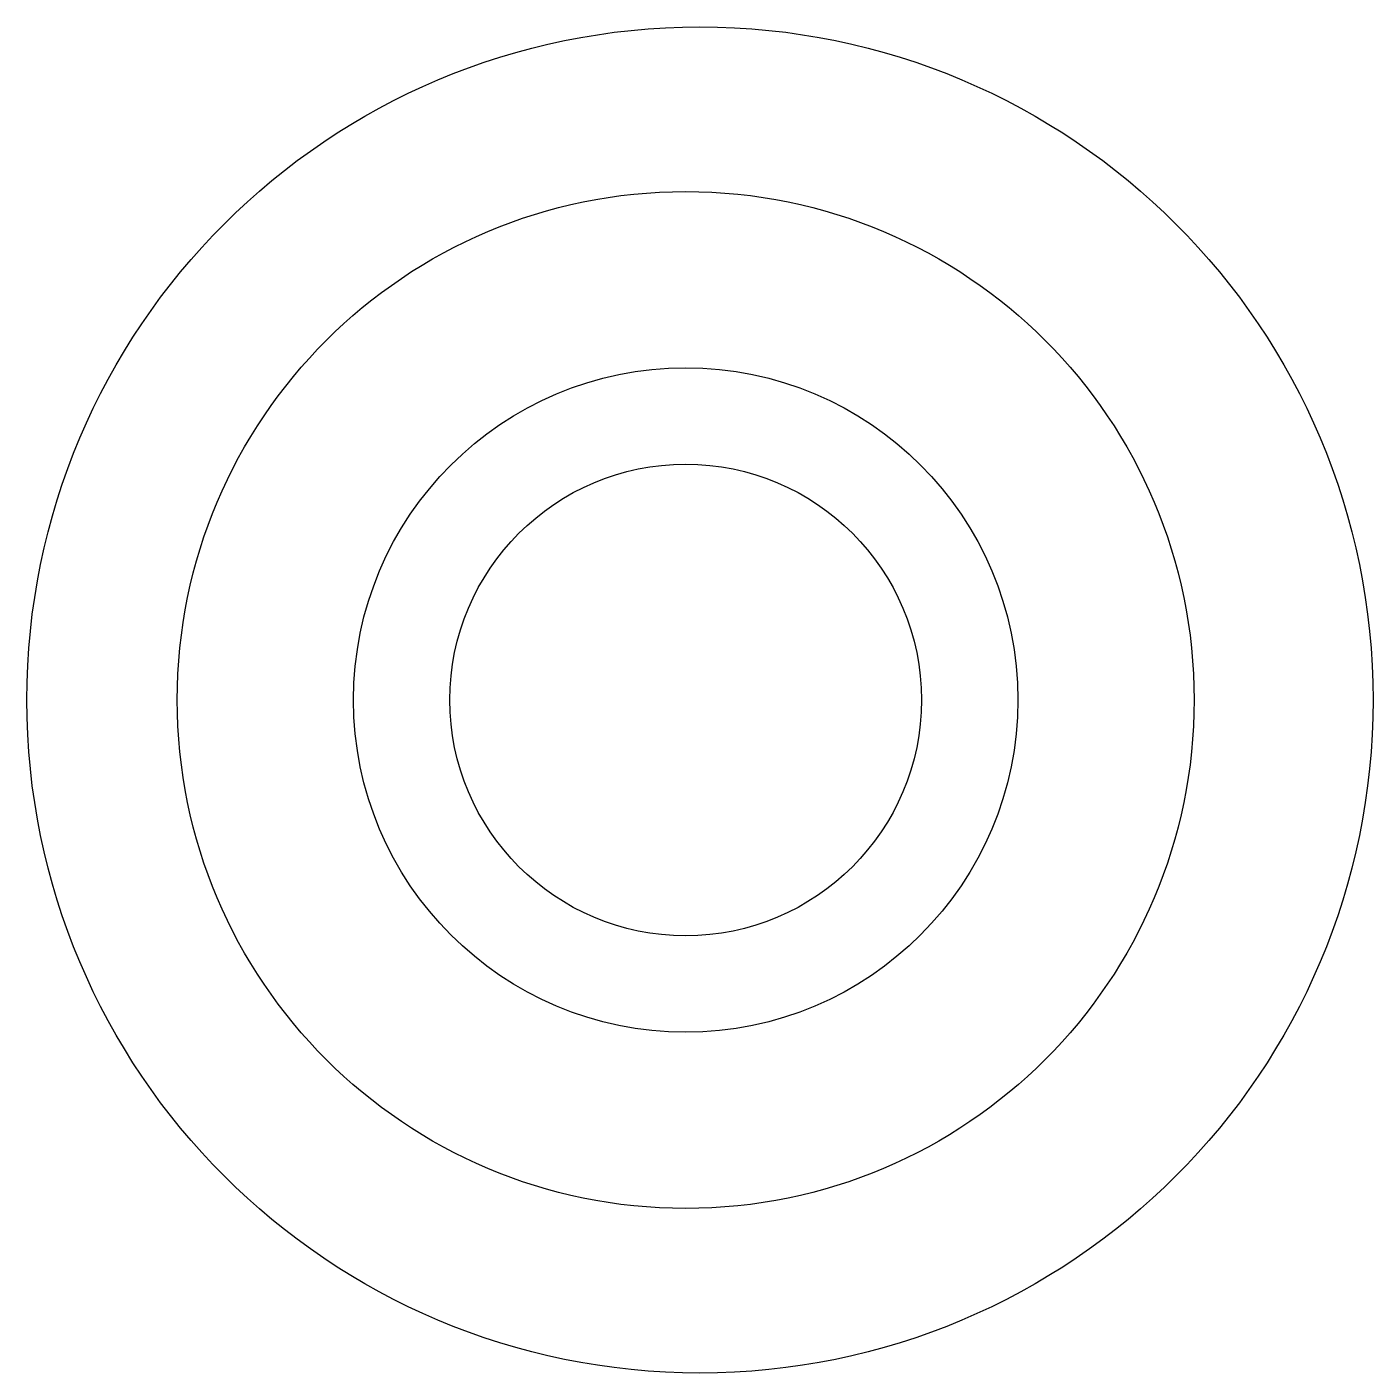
# Model space of a CAD drawing. Header units: inches. Extents: x 2.32 to 5.25, y 2.07 to 5.01.
import ezdxf

# ---------------------------------------------------------------- set-up
doc = ezdxf.new("R2010")
doc.units = ezdxf.units.IN
doc.header["$MEASUREMENT"] = 0

msp = doc.modelspace()

# ---------------------------------------------------------------- linework, layer by layer
for centre, radius in [((3.7855, 3.5368), 1.469), ((3.7543, 3.5368), 1.1097), ((3.7543, 3.5368), 0.725), ((3.7543, 3.5368), 0.5147)]:
    msp.add_circle(centre, radius)

doc.saveas('drawing.dxf')
